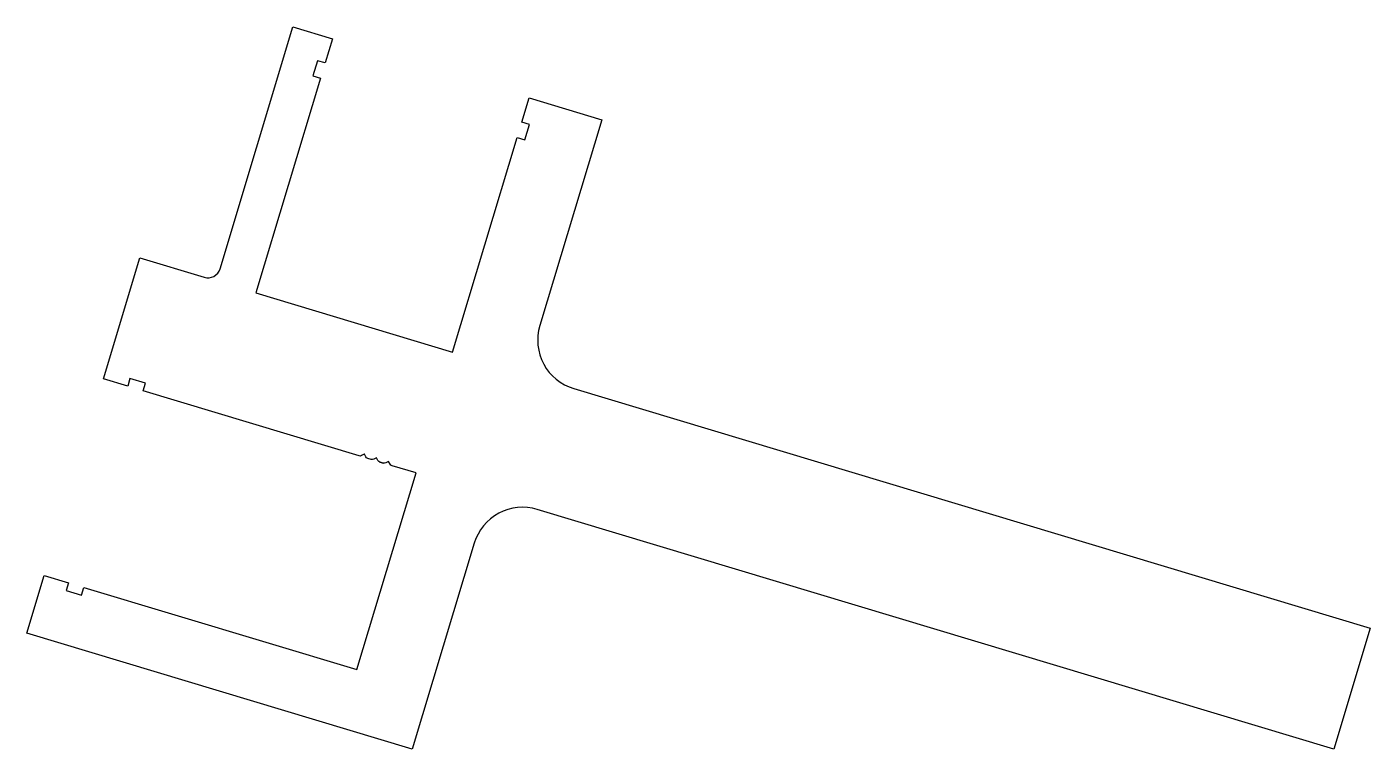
# Model space of a CAD drawing. Extents: x -56 to 50, y 3 to 60.
import ezdxf

# ---------------------------------------------------------------- set-up
doc = ezdxf.new("R2010")
doc.units = 0
doc.layers.add('1', color=7, linetype='CONTINUOUS')

msp = doc.modelspace()

# ---------------------------------------------------------------- linework, layer by layer
at = {"layer": '1', "color": 7, "linetype": 'CONTINUOUS'}
msp.add_lwpolyline([(-54.5, 16.27), (-52.59, 15.7), (-52.77, 15.09), (-51.55, 14.73), (-51.37, 15.33), (-29.77, 8.83), (-25.09, 24.39), (-27, 24.96, -0.198912), (-27.15, 25.09), (-27.27, 25.3, 0.414214), (-27.28, 25.3), (-27.49, 25.19, -0.198912), (-27.68, 25.17), (-27.96, 25.25), (-27.68, 25.17), (-27.96, 25.25), (-27.68, 25.17), (-27.96, 25.25, -0.198912), (-28.11, 25.37), (-28.22, 25.59, 0.414214), (-28.24, 25.59), (-28.45, 25.48, -0.198912), (-28.64, 25.46), (-28.92, 25.54, -0.198912), (-29.07, 25.66), (-29.18, 25.87, 0.414214), (-29.19, 25.88), (-29.41, 25.76, -0.198912), (-29.6, 25.74), (-29.6, 25.74), (-46.69, 30.89), (-46.5, 31.49), (-47.72, 31.86), (-47.9, 31.26), (-49.82, 31.83), (-46.94, 41.4), (-41.85, 39.87, 0.414214), (-40.6, 40.54), (-34.84, 59.69), (-31.71, 58.75), (-32.29, 56.83), (-32.89, 57.01), (-33.26, 55.8), (-32.66, 55.62), (-37.77, 38.64), (-22.21, 33.95), (-17.1, 50.93), (-16.49, 50.75), (-16.13, 51.96), (-16.73, 52.15), (-16.15, 54.06), (-10.41, 52.33), (-15.31, 36.05, 0.414214), (-12.63, 31.07), (50.35, 12.11), (47.47, 2.54), (-15.51, 21.5, 0.414214), (-20.5, 18.83), (-25.4, 2.54), (-55.88, 11.72)], format="xyb", close=True, dxfattribs=at)

doc.saveas('drawing.dxf')
